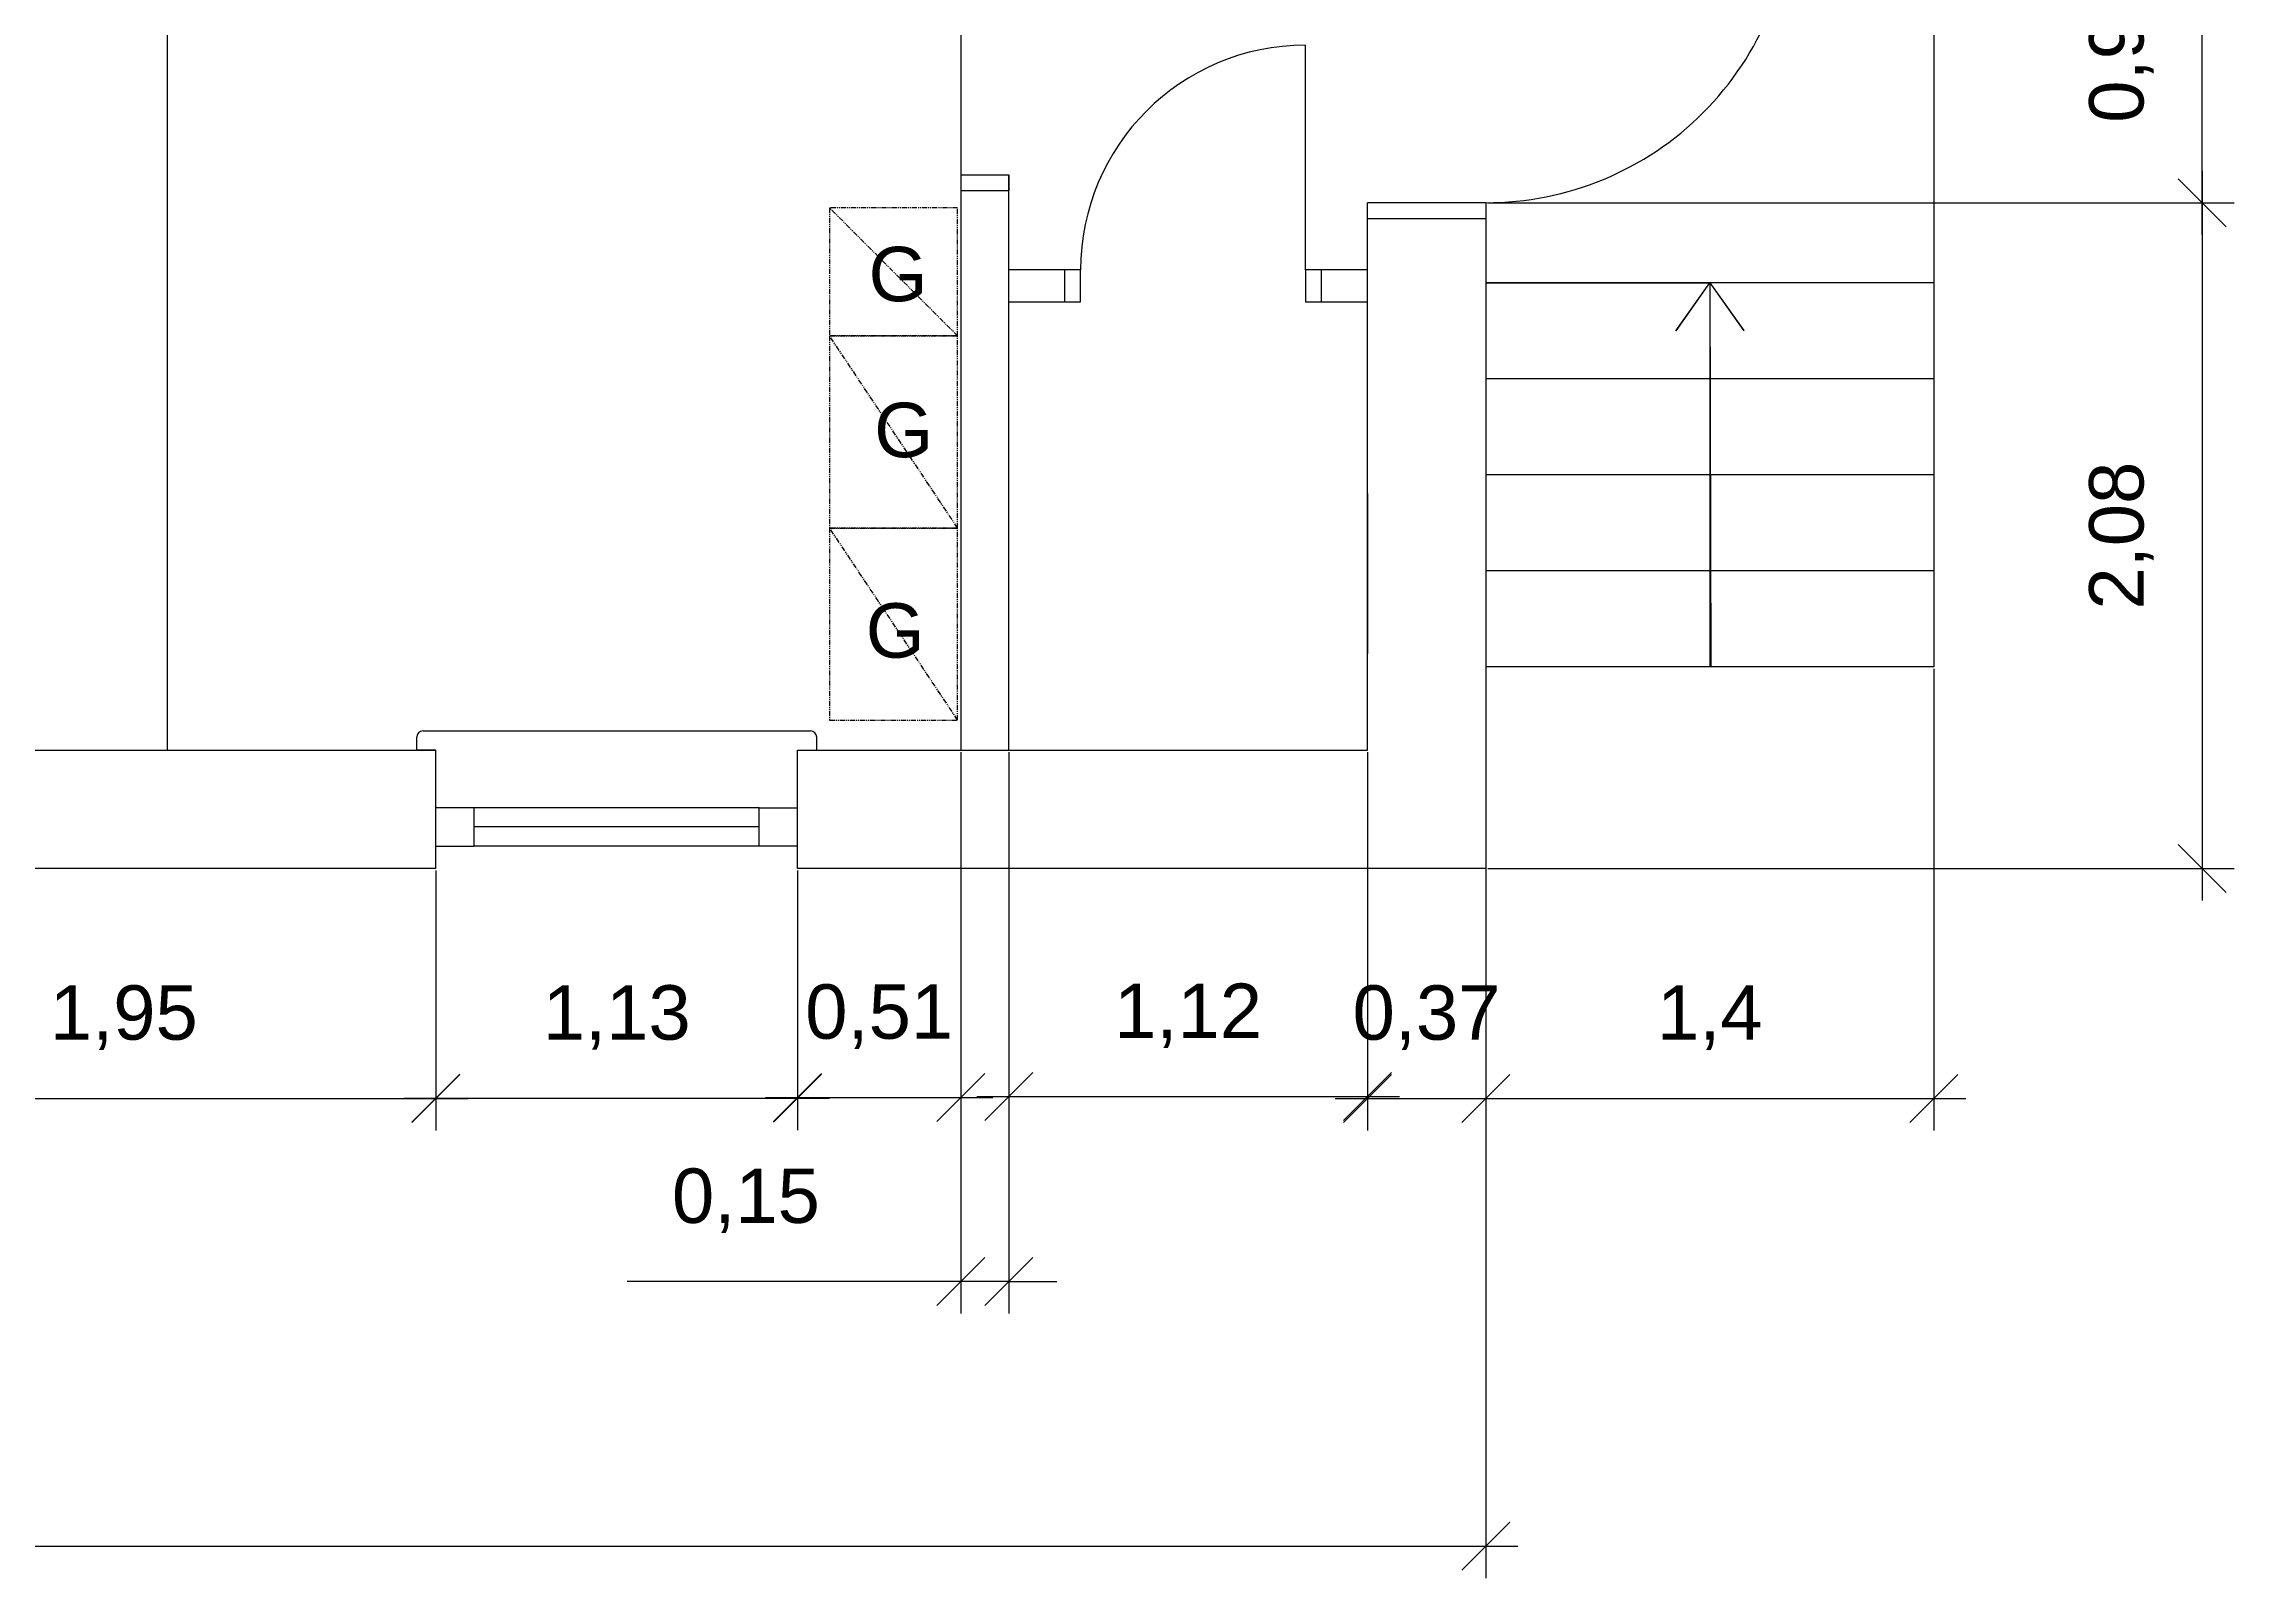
# Model space of a CAD drawing. Header units: millimetres. Extents: x -50011 to 90899, y -58634 to 500399.
# Drawn here: x 12173 to 19016, y 107601 to 112395 of the extents above; entities that cross this region are included whole.
import ezdxf

# ---------------------------------------------------------------- set-up
doc = ezdxf.new("R2010")
doc.units = ezdxf.units.MM
doc.linetypes.add('PHANTOM2', pattern=[31.75, 15.875, -3.175, 3.175, -3.175, 3.175, -3.175])
doc.layers.get('0').update_dxf_attribs({"color": 1})
for name, color, linetype in [('Grundritningar', 1, 'Continuous'), ('Mått', 4, 'Continuous'), ('Möbler', 4, 'PHANTOM2'), ('Rumsavdelare', 3, 'FENCELINE1')]:
    doc.layers.add(name, color=color, linetype=linetype)
doc.styles.get("Standard").update_dxf_attribs({"font": 'Arial.ttf', "height": 170})
doc.linetypes.add('FENCELINE1', pattern='A,6.35,-2.54,[133,ltypeshp.shx,S=2.54,R=0,X=-2.54,Y=0],-2.54,25.4', length=36.83)
doc.dimstyles.new('ISO-25', dxfattribs={"dimscale": 10, "dimtxt": 2.5, "dimasz": 15, "dimexe": 10, "dimexo": 0.625, "dimgap": 15, "dimtad": 1, "dimlfac": 0.001, "dimtxsty": 'Standard', "dimblk": 'OBLIQUE', "dimblk1": 'OBLIQUE', "dimblk2": 'OBLIQUE', "dimcen": 20, "dimdle": 10, "dimadec": 0, "dimazin": 0, "dimtfac": 1, "dimtmove": 0, "dimatfit": 3, "dimldrblk": 'OPEN90', "dimfxl": 1, "dimarcsym": 0})

# ---------------------------------------------------------------- blocks, each defined once
blk = doc.blocks.new('_Oblique')
at = {"color": 0, "linetype": 'ByBlock', "lineweight": -2}
blk.add_line((-0.5, -0.5), (0.5, 0.5), dxfattribs=at)
blk = doc.blocks.new('*D615')
at = {"layer": 'Defpoints', "color": 0, "transparency": 16777216}
for p in [(3398.2, 109818.2), (16678.2, 109818.2), (16678.2, 107701.5)]:
    blk.add_point(p, dxfattribs=at)
at = {"layer": 'Mått', "color": 0, "lineweight": -2, "transparency": 16777216}
for p, q in [((3398.2, 109811.9), (3398.2, 107601.5)), ((16678.2, 109811.9), (16678.2, 107601.5)), ((3298.2, 107701.5), (16778.2, 107701.5))]:
    blk.add_line(p, q, dxfattribs=at)
at = {"layer": 'Mått', "color": 0, "lineweight": -2, "transparency": 16777216, "xscale": 150, "yscale": 150, "zscale": 150, "rotation": 180}
blk.add_blockref('_Oblique', (3398.2, 107701.5), dxfattribs=at)
at = {"layer": 'Mått', "color": 0, "lineweight": -2, "transparency": 16777216, "xscale": 150, "yscale": 150, "zscale": 150}
blk.add_blockref('_Oblique', (16678.2, 107701.5), dxfattribs=at)
at = {"layer": 'Mått', "color": 0, "transparency": 16777216, "insert": (10038.2, 107953.9), "char_height": 170, "attachment_point": 5}
blk.add_mtext('13,28', dxfattribs=at)
blk = doc.blocks.new('_Open90')
at = {"color": 0, "linetype": 'ByBlock', "lineweight": -2}
for p, q in [((-0.5, 0.5), (0, 0)), ((0, 0), (-1, 0)), ((0, 0), (-0.5, -0.5))]:
    blk.add_line(p, q, dxfattribs=at)
blk = doc.blocks.new('*D616')
at = {"layer": 'Defpoints', "color": 0, "transparency": 16777216}
for p in [(16678.2, 111898.2), (16678.2, 109818.2), (18916.4, 109818.2)]:
    blk.add_point(p, dxfattribs=at)
at = {"layer": 'Mått', "color": 0, "lineweight": -2, "transparency": 16777216}
for p, q in [((18916.4, 111998.2), (18916.4, 109718.2)), ((16684.5, 111898.2), (19016.4, 111898.2)), ((16684.5, 109818.2), (19016.4, 109818.2))]:
    blk.add_line(p, q, dxfattribs=at)
at = {"layer": 'Mått', "color": 0, "lineweight": -2, "transparency": 16777216, "xscale": 150, "yscale": 150, "zscale": 150}
for p, rotation in [((18916.4, 111898.2), 90), ((18916.4, 109818.2), 270)]:
    blk.add_blockref('_Oblique', p, dxfattribs=dict(at, rotation=rotation))
at = {"layer": 'Mått', "color": 0, "transparency": 16777216, "insert": (18664, 110858.2), "char_height": 170, "attachment_point": 5, "rotation": 90}
blk.add_mtext('2,08', dxfattribs=at)
blk = doc.blocks.new('*D625')
at = {"layer": 'Defpoints', "color": 0, "transparency": 16777216}
for p in [(16678.2, 110448.2), (18078.2, 110448.2), (18078.2, 109100.4)]:
    blk.add_point(p, dxfattribs=at)
at = {"layer": 'Mått', "color": 0, "lineweight": -2, "transparency": 16777216}
for p, q in [((16678.2, 110441.9), (16678.2, 109000.4)), ((18078.2, 110441.9), (18078.2, 109000.4)), ((16578.2, 109100.4), (18178.2, 109100.4))]:
    blk.add_line(p, q, dxfattribs=at)
at = {"layer": 'Mått', "color": 0, "lineweight": -2, "transparency": 16777216, "xscale": 150, "yscale": 150, "zscale": 150, "rotation": 180}
blk.add_blockref('_Oblique', (16678.2, 109100.4), dxfattribs=at)
at = {"layer": 'Mått', "color": 0, "lineweight": -2, "transparency": 16777216, "xscale": 150, "yscale": 150, "zscale": 150}
blk.add_blockref('_Oblique', (18078.2, 109100.4), dxfattribs=at)
at = {"layer": 'Mått', "color": 0, "transparency": 16777216, "insert": (17378.2, 109352.7), "char_height": 170, "attachment_point": 5}
blk.add_mtext('1,4', dxfattribs=at)
blk = doc.blocks.new('*D578')
at = {"layer": 'Defpoints', "color": 0, "transparency": 16777216}
for p in [(18078.2, 112859.7), (18916.4, 112859.7), (18078.2, 111898.2)]:
    blk.add_point(p, dxfattribs=at)
at = {"layer": 'Mått', "color": 0, "lineweight": -2, "transparency": 16777216}
for p, q in [((18916.4, 111798.2), (18916.4, 112959.7)), ((18084.5, 112859.7), (19016.4, 112859.7)), ((18084.5, 111898.2), (19016.4, 111898.2))]:
    blk.add_line(p, q, dxfattribs=at)
at = {"layer": 'Mått', "color": 0, "lineweight": -2, "transparency": 16777216, "xscale": 150, "yscale": 150, "zscale": 150}
for p, rotation in [((18916.4, 112859.7), 90), ((18916.4, 111898.2), 270)]:
    blk.add_blockref('_Oblique', p, dxfattribs=dict(at, rotation=rotation))
at = {"layer": 'Mått', "color": 0, "transparency": 16777216, "insert": (18664, 112379), "char_height": 170, "attachment_point": 5, "rotation": 90}
blk.add_mtext('0,96', dxfattribs=at)
blk = doc.blocks.new('*D630')
at = {"layer": 'Defpoints', "color": 0, "transparency": 16777216}
for p in [(11448.2, 109818.2), (13398.2, 109818.2), (13398.2, 109100.3)]:
    blk.add_point(p, dxfattribs=at)
at = {"layer": 'Mått', "color": 0, "lineweight": -2, "transparency": 16777216}
for p, q in [((11448.2, 109811.9), (11448.2, 109000.3)), ((13398.2, 109811.9), (13398.2, 109000.3)), ((11348.2, 109100.3), (13498.2, 109100.3))]:
    blk.add_line(p, q, dxfattribs=at)
at = {"layer": 'Mått', "color": 0, "lineweight": -2, "transparency": 16777216, "xscale": 150, "yscale": 150, "zscale": 150, "rotation": 180}
blk.add_blockref('_Oblique', (11448.2, 109100.3), dxfattribs=at)
at = {"layer": 'Mått', "color": 0, "lineweight": -2, "transparency": 16777216, "xscale": 150, "yscale": 150, "zscale": 150}
blk.add_blockref('_Oblique', (13398.2, 109100.3), dxfattribs=at)
at = {"layer": 'Mått', "color": 0, "transparency": 16777216, "insert": (12423.2, 109352.7), "char_height": 170, "attachment_point": 5}
blk.add_mtext('1,95', dxfattribs=at)
blk = doc.blocks.new('*D631')
at = {"layer": 'Defpoints', "color": 0, "transparency": 16777216}
for p in [(13398.2, 109818.2), (14528.2, 109818.2), (14528.2, 109100.5)]:
    blk.add_point(p, dxfattribs=at)
at = {"layer": 'Mått', "color": 0, "lineweight": -2, "transparency": 16777216}
for p, q in [((13398.2, 109811.9), (13398.2, 109000.5)), ((14528.2, 109811.9), (14528.2, 109000.5)), ((13298.2, 109100.5), (14628.2, 109100.5))]:
    blk.add_line(p, q, dxfattribs=at)
at = {"layer": 'Mått', "color": 0, "lineweight": -2, "transparency": 16777216, "xscale": 150, "yscale": 150, "zscale": 150, "rotation": 180}
blk.add_blockref('_Oblique', (13398.2, 109100.5), dxfattribs=at)
at = {"layer": 'Mått', "color": 0, "lineweight": -2, "transparency": 16777216, "xscale": 150, "yscale": 150, "zscale": 150}
blk.add_blockref('_Oblique', (14528.2, 109100.5), dxfattribs=at)
at = {"layer": 'Mått', "color": 0, "transparency": 16777216, "insert": (13963.2, 109352.9), "char_height": 170, "attachment_point": 5}
blk.add_mtext('1,13', dxfattribs=at)
blk = doc.blocks.new('*D580')
at = {"layer": 'Defpoints', "color": 0, "transparency": 16777216}
for p in [(15038.2, 110188.2), (14528.2, 109818.2), (15038.2, 109103.4)]:
    blk.add_point(p, dxfattribs=at)
at = {"layer": 'Mått', "color": 0, "lineweight": -2, "transparency": 16777216}
for p, q in [((15038.2, 110181.9), (15038.2, 109003.4)), ((14528.2, 109811.9), (14528.2, 109003.4)), ((14428.2, 109103.4), (15138.2, 109103.4))]:
    blk.add_line(p, q, dxfattribs=at)
at = {"layer": 'Mått', "color": 0, "lineweight": -2, "transparency": 16777216, "xscale": 150, "yscale": 150, "zscale": 150, "rotation": 180}
blk.add_blockref('_Oblique', (14528.2, 109103.4), dxfattribs=at)
at = {"layer": 'Mått', "color": 0, "lineweight": -2, "transparency": 16777216, "xscale": 150, "yscale": 150, "zscale": 150}
blk.add_blockref('_Oblique', (15038.2, 109103.4), dxfattribs=at)
at = {"layer": 'Mått', "color": 0, "transparency": 16777216, "insert": (14783.2, 109355.8), "char_height": 170, "attachment_point": 5}
blk.add_mtext('0,51', dxfattribs=at)
blk = doc.blocks.new('*D583')
at = {"layer": 'Defpoints', "color": 0, "transparency": 16777216}
for p in [(15038.2, 110188.2), (15188.2, 110188.2), (15188.2, 108528)]:
    blk.add_point(p, dxfattribs=at)
at = {"layer": 'Mått', "color": 0, "lineweight": -2, "transparency": 16777216}
for p, q in [((15038.2, 110181.9), (15038.2, 108428)), ((15188.2, 110181.9), (15188.2, 108428)), ((15038.2, 108528), (13995.3, 108528)), ((15188.2, 108528), (15038.2, 108528)), ((15188.2, 108528), (15338.2, 108528))]:
    blk.add_line(p, q, dxfattribs=at)
at = {"layer": 'Mått', "color": 0, "lineweight": -2, "transparency": 16777216, "xscale": 150, "yscale": 150, "zscale": 150}
blk.add_blockref('_Oblique', (15038.2, 108528), dxfattribs=at)
at = {"layer": 'Mått', "color": 0, "lineweight": -2, "transparency": 16777216, "xscale": 150, "yscale": 150, "zscale": 150, "rotation": 180}
blk.add_blockref('_Oblique', (15188.2, 108528), dxfattribs=at)
at = {"layer": 'Mått', "color": 0, "transparency": 16777216, "insert": (14366.8, 108780.4), "char_height": 170, "attachment_point": 5}
blk.add_mtext('0,15', dxfattribs=at)
blk = doc.blocks.new('*D584')
at = {"layer": 'Defpoints', "color": 0, "transparency": 16777216}
for p in [(15188.2, 110188.2), (16308.2, 110188.2), (16308.2, 109105.7)]:
    blk.add_point(p, dxfattribs=at)
at = {"layer": 'Mått', "color": 0, "lineweight": -2, "transparency": 16777216}
for p, q in [((15188.2, 110181.9), (15188.2, 109005.7)), ((16308.2, 110181.9), (16308.2, 109005.7)), ((15088.2, 109105.7), (16408.2, 109105.7))]:
    blk.add_line(p, q, dxfattribs=at)
at = {"layer": 'Mått', "color": 0, "lineweight": -2, "transparency": 16777216, "xscale": 150, "yscale": 150, "zscale": 150, "rotation": 180}
blk.add_blockref('_Oblique', (15188.2, 109105.7), dxfattribs=at)
at = {"layer": 'Mått', "color": 0, "lineweight": -2, "transparency": 16777216, "xscale": 150, "yscale": 150, "zscale": 150}
blk.add_blockref('_Oblique', (16308.2, 109105.7), dxfattribs=at)
at = {"layer": 'Mått', "color": 0, "transparency": 16777216, "insert": (15748.2, 109358.1), "char_height": 170, "attachment_point": 5}
blk.add_mtext('1,12', dxfattribs=at)
blk = doc.blocks.new('*D585')
at = {"layer": 'Defpoints', "color": 0, "transparency": 16777216}
for p in [(16308.2, 109818.2), (16678.2, 109818.2), (16678.2, 109100.4)]:
    blk.add_point(p, dxfattribs=at)
at = {"layer": 'Mått', "color": 0, "lineweight": -2, "transparency": 16777216}
for p, q in [((16308.2, 109811.9), (16308.2, 109000.4)), ((16678.2, 109811.9), (16678.2, 109000.4)), ((16208.2, 109100.4), (16778.2, 109100.4))]:
    blk.add_line(p, q, dxfattribs=at)
at = {"layer": 'Mått', "color": 0, "lineweight": -2, "transparency": 16777216, "xscale": 150, "yscale": 150, "zscale": 150, "rotation": 180}
blk.add_blockref('_Oblique', (16308.2, 109100.4), dxfattribs=at)
at = {"layer": 'Mått', "color": 0, "lineweight": -2, "transparency": 16777216, "xscale": 150, "yscale": 150, "zscale": 150}
blk.add_blockref('_Oblique', (16678.2, 109100.4), dxfattribs=at)
at = {"layer": 'Mått', "color": 0, "transparency": 16777216, "insert": (16493.2, 109352.7), "char_height": 170, "attachment_point": 5}
blk.add_mtext('0,37', dxfattribs=at)

msp = doc.modelspace()

# ---------------------------------------------------------------- linework, layer by layer
at = {"layer": 'Grundritningar'}
for p, q in [((18078.249, 112959.741), (18078.249, 111648.187)), ((16114.536, 111688.187), (16114.536, 112390.187)), ((15038.249, 111985.213), (15038.249, 110188.187)), ((15038.249, 111985.213), (15188.249, 111985.213)), ((15188.249, 110188.187), (15188.249, 111985.213)), ((15188.249, 111985.213), (15188.249, 111935.213)), ((15188.249, 111935.213), (15038.249, 111935.213)), ((16308.249, 110188.187), (16308.249, 111898.187)), ((16678.249, 111898.187), (16308.249, 111898.187)), ((16308.249, 111848.187), (16308.249, 111898.187)), ((16678.249, 111898.187), (16678.249, 111848.187)), ((16678.249, 111848.187), (16308.249, 111848.187)), ((15412.536, 111688.187), (15188.249, 111688.187)), ((15412.536, 111688.187), (15362.536, 111688.187)), ((15362.536, 111688.187), (15362.536, 111588.187)), ((15412.536, 111588.187), (15412.536, 111688.187)), ((16308.249, 111688.187), (16114.536, 111688.187)), ((16114.536, 111688.187), (16114.536, 111588.187)), ((16164.536, 111588.187), (16164.536, 111688.187)), ((18078.249, 111648.187), (16678.249, 111648.187)), ((16678.249, 111648.187), (17378.249, 111648.187)), ((18078.249, 111648.187), (18078.249, 111348.187)), ((15188.249, 111588.187), (15412.536, 111588.187)), ((15362.536, 111588.187), (15412.536, 111588.187)), ((16114.536, 111588.187), (16308.249, 111588.187)), ((16114.536, 111588.187), (16164.536, 111588.187)), ((18078.249, 111348.187), (16678.249, 111348.187)), ((18078.249, 111348.187), (18078.249, 111048.187)), ((18078.249, 111048.187), (16678.249, 111048.187)), ((18078.249, 111048.187), (18078.249, 110748.187)), ((16308.249, 110990.187), (16308.249, 110490.187)), ((18078.249, 110748.187), (16678.249, 110748.187)), ((18078.249, 110748.187), (18078.249, 110448.187)), ((18078.249, 110448.187), (16678.249, 110448.187)), ((13358.249, 110248.187), (14568.249, 110248.187)), ((11448.249, 110188.187), (13398.249, 110188.187)), ((13338.249, 110188.187), (13338.249, 110228.187)), ((13398.249, 110188.187), (13338.249, 110188.187)), ((13398.249, 109818.187), (13398.249, 110188.187)), ((14528.249, 110188.187), (15038.249, 110188.187)), ((14528.249, 109818.187), (14528.249, 110188.187)), ((14528.249, 110188.187), (14588.249, 110188.187)), ((14588.249, 110188.187), (14588.249, 110228.187)), ((15038.249, 110188.187), (15188.249, 110188.187)), ((15188.249, 110188.187), (16308.249, 110188.187)), ((13518.249, 110008.187), (13398.249, 110008.187)), ((13518.249, 109888.187), (13518.249, 110008.187)), ((14408.249, 110008.187), (13518.249, 110008.187)), ((14408.249, 109888.187), (14408.249, 110008.187)), ((14408.249, 110008.187), (14528.249, 110008.187)), ((14408.249, 109948.187), (13518.249, 109948.187)), ((13398.249, 109818.187), (13398.249, 109888.187)), ((13398.249, 109888.187), (13518.249, 109888.187)), ((14408.249, 109888.187), (13518.249, 109888.187)), ((14528.249, 109888.187), (14408.249, 109888.187))]:
    msp.add_line(p, q, dxfattribs=at)
for points in [[(16678.249, 111898.187), (16678.249, 109818.187), (14528.249, 109818.187)], [(13398.249, 109818.187), (11448.249, 109818.187)]]:
    msp.add_lwpolyline(points, dxfattribs=at)
for centre, radius, start, end in [((16679.046, 112856.678), 958.491, 269.95234, 0.1831397), ((16114.536, 111688.187), 702, 90, 180), ((13358.249, 110228.187), 20, 90, 180), ((14568.249, 110228.187), 20, 0, 90)]:
    msp.add_arc(centre, radius, start, end, dxfattribs=at)
at = {"layer": 'Möbler'}
for p, q in [((15028.249, 111881.907), (14628.249, 111881.907)), ((14628.249, 111881.907), (14628.249, 111481.907)), ((15028.249, 111481.907), (14628.249, 111881.907)), ((15028.249, 111481.907), (15028.249, 111881.907)), ((15028.249, 111481.907), (14628.249, 111481.907)), ((14628.249, 111481.907), (14628.249, 110881.907)), ((15028.249, 110881.907), (14628.249, 111481.907)), ((14628.249, 111481.907), (15028.249, 111481.907)), ((15028.249, 110881.907), (15028.249, 111481.907)), ((15028.249, 110881.907), (14628.249, 110881.907)), ((14628.249, 110881.907), (14628.249, 110281.907)), ((15028.249, 110281.907), (14628.249, 110881.907)), ((14628.249, 110881.907), (15028.249, 110881.907)), ((15028.249, 110281.907), (15028.249, 110881.907)), ((14628.249, 110281.907), (15028.249, 110281.907))]:
    msp.add_line(p, q, dxfattribs=at)
at = {"layer": 'Rumsavdelare', "ltscale": 5}
for p, q in [((15038.249, 112885.213), (15038.249, 111985.213)), ((12558.249, 112758.187), (12558.249, 110188.187))]:
    msp.add_line(p, q, dxfattribs=at)

# ---------------------------------------------------------------- texts
at = {"layer": 'Möbler', "char_height": 170, "attachment_point": 1}
for insert in [(14749.801, 111760.355), (14767.31, 111273.315), (14741.028, 110646.97)]:
    msp.add_mtext_dynamic_manual_height_columns('G', width=269.32488, gutter_width=850, heights=[173.943], dxfattribs=dict(at, insert=insert))

# ---------------------------------------------------------------- dimensions: what is measured, and where the dimension line sits
at = {"layer": 'Mått'}
dim = msp.add_linear_dim(base=(18916.401, 112859.741), p1=(18078.249, 111898.187), p2=(18078.249, 112859.741), angle=90, dimstyle='ISO-25', dxfattribs=at)
dim.commit()
dim.dimension.update_dxf_attribs({"geometry": '*D578', "text_midpoint": (18664.006, 112378.964)})
dim = msp.add_linear_dim(base=(18916.401, 109818.187), p1=(16678.249, 111898.187), p2=(16678.249, 109818.187), angle=90, dimstyle='ISO-25', dxfattribs=at)
dim.commit()
dim.dimension.update_dxf_attribs({"geometry": '*D616', "text_midpoint": (18916.401, 110858.187), "dimtype": 160})
for base, p1, p2, picture, middle in [((18078.249, 109100.35), (16678.249, 110448.187), (18078.249, 110448.187), '*D625', (17378.249, 109100.35)), ((15188.249, 108527.98), (15038.249, 110188.187), (15188.249, 110188.187), '*D583', (14366.762, 108527.98)), ((15038.249, 109103.364), (14528.249, 109818.187), (15038.249, 110188.187), '*D580', (14783.249, 109103.364)), ((16678.249, 107701.483), (3398.249, 109818.187), (16678.249, 109818.187), '*D615', (10038.249, 107701.483)), ((16678.249, 109100.35), (16308.249, 109818.187), (16678.249, 109818.187), '*D585', (16493.249, 109100.35))]:
    dim = msp.add_linear_dim(base=base, p1=p1, p2=p2, dimstyle='ISO-25', dxfattribs=at)
    dim.commit()
    dim.dimension.update_dxf_attribs({"geometry": picture, "text_midpoint": middle, "dimtype": 160})
for base, p1, p2, picture, middle in [((16308.249, 109105.676), (15188.249, 110188.187), (16308.249, 110188.187), '*D584', (15748.249, 109358.07)), ((13398.249, 109100.343), (11448.249, 109818.187), (13398.249, 109818.187), '*D630', (12423.249, 109352.737)), ((14528.249, 109100.47), (13398.249, 109818.187), (14528.249, 109818.187), '*D631', (13963.249, 109352.864))]:
    dim = msp.add_linear_dim(base=base, p1=p1, p2=p2, dimstyle='ISO-25', dxfattribs=at)
    dim.commit()
    dim.dimension.update_dxf_attribs({"geometry": picture, "text_midpoint": middle})

# ---------------------------------------------------------------- leaders
at = {"layer": 'Grundritningar'}
for points, override in [([(17378.249, 111648.187), (17378.249, 110448.187)], {"dimscale": 10, "dimldrblk": 'Open90'}), ([(17378.249, 111648.187), (17381.744, 110448.187)], {"dimldrblk": 'Open90'})]:
    msp.add_leader(points, dimstyle='ISO-25', override=override, dxfattribs=at)

doc.saveas('drawing.dxf')
